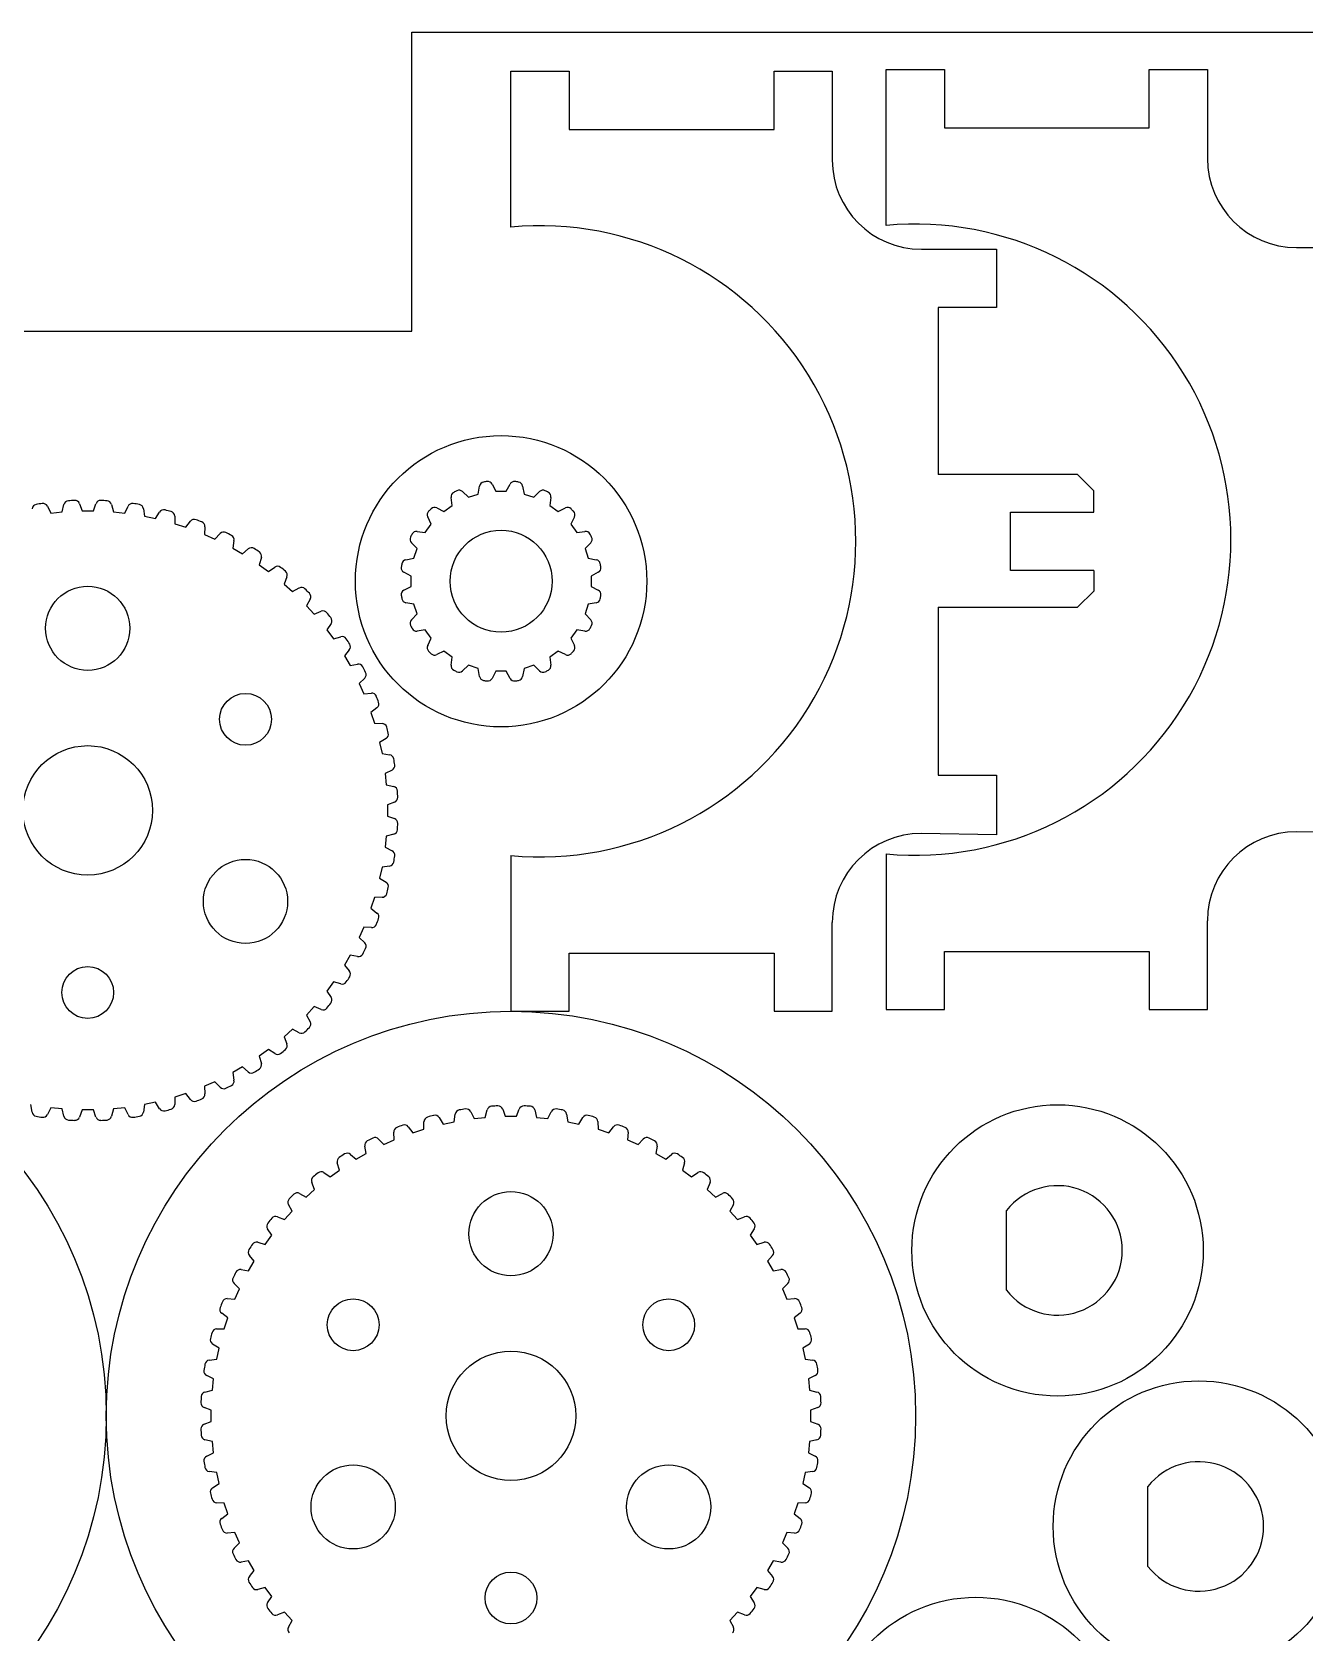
# Model space of a CAD drawing. Extents: x 0 to 420, y 0 to 595.
# Drawn here: x 197.6 to 276.2, y 157.4 to 256.3 of the extents above; entities that cross this region are included whole.
import ezdxf

# ---------------------------------------------------------------- set-up
doc = ezdxf.new("R2010")
doc.units = 0
doc.layers.add('FINAL', color=8, linetype='CONTINUOUS')

msp = doc.modelspace()

# ---------------------------------------------------------------- linework, layer by layer
at = {"layer": 'FINAL', "linetype": 'CONTINUOUS'}
for p, q in [((221.046, 237.845), (221.046, 256.335)), ((227.16, 244.277), (227.16, 253.913)), ((227.16, 253.913), (230.76, 253.913)), ((230.76, 253.913), (230.76, 250.313)), ((243.412, 253.913), (247.012, 253.913)), ((243.412, 250.313), (243.412, 253.913)), ((247.012, 253.913), (247.012, 248.412)), ((250.334, 244.381), (250.334, 254.017)), ((250.334, 254.017), (253.934, 254.017)), ((253.934, 254.017), (253.934, 250.417)), ((266.587, 250.417), (266.587, 254.017)), ((266.587, 254.017), (270.187, 254.017)), ((270.187, 254.017), (270.187, 248.516)), ((230.76, 250.313), (243.412, 250.313)), ((253.934, 250.417), (266.587, 250.417)), ((252.512, 242.912), (257.157, 242.912)), ((257.157, 242.912), (257.157, 239.312)), ((275.687, 243.016), (280.331, 243.016)), ((253.557, 239.312), (253.557, 228.989)), ((257.157, 239.312), (253.557, 239.312)), ((0, 237.845), (221.046, 237.845)), ((262.157, 228.989), (253.557, 228.989)), ((263.157, 227.989), (262.157, 228.989)), ((223.536, 227.081), (223.466, 227.576)), ((224.168, 227.933), (224.528, 227.586)), ((224.528, 227.586), (225.132, 227.782)), ((225.132, 227.782), (225.218, 228.275)), ((225.996, 228.398), (226.231, 227.956)), ((226.231, 227.956), (226.866, 227.956)), ((226.866, 227.956), (227.101, 228.398)), ((227.879, 228.275), (227.966, 227.782)), ((227.966, 227.782), (228.569, 227.586)), ((228.569, 227.586), (228.929, 227.933)), ((229.631, 227.576), (229.561, 227.081)), ((263.157, 226.66), (263.157, 227.989)), ((198.527, 227.029), (198.734, 226.605)), ((198.734, 226.605), (199.428, 226.678)), ((199.428, 226.678), (199.543, 227.136)), ((200.505, 227.186), (200.667, 226.743)), ((200.667, 226.743), (201.365, 226.743)), ((201.365, 226.743), (201.526, 227.186)), ((202.489, 227.136), (202.603, 226.678)), ((202.603, 226.678), (203.298, 226.605)), ((203.298, 226.605), (203.505, 227.029)), ((204.457, 226.878), (204.523, 226.412)), ((205.206, 226.266), (205.456, 226.666)), ((222.573, 226.927), (223.022, 226.707)), ((223.022, 226.707), (223.536, 227.081)), ((229.561, 227.081), (230.075, 226.707)), ((230.075, 226.707), (230.524, 226.927)), ((258.012, 226.66), (263.157, 226.66)), ((258.012, 223.06), (258.012, 226.66)), ((204.523, 226.412), (205.206, 226.266)), ((206.387, 226.417), (206.404, 225.945)), ((206.404, 225.945), (207.068, 225.73)), ((207.068, 225.73), (207.358, 226.101)), ((208.259, 225.755), (208.226, 225.285)), ((221.862, 225.406), (222.235, 225.92)), ((222.235, 225.92), (222.016, 226.37)), ((231.081, 226.37), (230.862, 225.92)), ((230.862, 225.92), (231.235, 225.406)), ((208.226, 225.285), (208.864, 225.001)), ((208.864, 225.001), (209.191, 225.34)), ((210.05, 224.902), (209.969, 224.438)), ((221.356, 224.415), (221.009, 224.774)), ((221.367, 225.476), (221.862, 225.406)), ((231.235, 225.406), (231.731, 225.476)), ((232.088, 224.774), (231.741, 224.415)), ((209.969, 224.438), (210.574, 224.089)), ((210.574, 224.089), (210.935, 224.392)), ((211.743, 223.867), (211.613, 223.414)), ((220.668, 223.724), (221.16, 223.811)), ((221.16, 223.811), (221.356, 224.415)), ((231.741, 224.415), (231.937, 223.811)), ((231.937, 223.811), (232.429, 223.724)), ((211.613, 223.414), (212.179, 223.003)), ((212.179, 223.003), (212.569, 223.267)), ((213.319, 222.66), (213.142, 222.223)), ((220.986, 222.711), (220.545, 222.946)), ((220.986, 222.076), (220.986, 222.711)), ((232.553, 222.946), (232.111, 222.711)), ((232.111, 222.711), (232.111, 222.076)), ((263.157, 223.06), (258.012, 223.06)), ((263.157, 223.06), (263.157, 221.789)), ((213.142, 222.223), (213.661, 221.755)), ((213.661, 221.755), (214.078, 221.977)), ((220.545, 221.842), (220.986, 222.076)), ((232.111, 222.076), (232.553, 221.842)), ((262.157, 220.789), (263.157, 221.789)), ((214.759, 221.295), (214.538, 220.878)), ((214.538, 220.878), (215.005, 220.359)), ((221.16, 220.977), (220.668, 221.064)), ((221.356, 220.373), (221.16, 220.977)), ((231.937, 220.977), (231.741, 220.373)), ((232.429, 221.064), (231.937, 220.977)), ((253.557, 220.789), (262.157, 220.789)), ((253.557, 220.789), (253.557, 210.413)), ((215.005, 220.359), (215.443, 220.536)), ((216.049, 219.787), (215.786, 219.396)), ((221.009, 220.013), (221.356, 220.373)), ((231.741, 220.373), (232.088, 220.013)), ((215.786, 219.396), (216.196, 218.831)), ((216.196, 218.831), (216.65, 218.961)), ((221.862, 219.381), (221.367, 219.311)), ((222.235, 218.867), (221.862, 219.381)), ((222.016, 218.418), (222.235, 218.867)), ((231.235, 219.381), (230.862, 218.867)), ((230.862, 218.867), (231.081, 218.418)), ((231.731, 219.311), (231.235, 219.381)), ((217.175, 218.152), (216.872, 217.791)), ((216.872, 217.791), (217.221, 217.186)), ((223.022, 218.08), (222.573, 217.861)), ((223.536, 217.707), (223.022, 218.08)), ((223.466, 217.212), (223.536, 217.707)), ((230.075, 218.08), (229.561, 217.707)), ((229.561, 217.707), (229.631, 217.212)), ((230.524, 217.861), (230.075, 218.08)), ((217.221, 217.186), (217.685, 217.268)), ((224.528, 217.201), (224.168, 216.854)), ((225.132, 217.005), (224.528, 217.201)), ((225.218, 216.513), (225.132, 217.005)), ((226.231, 216.831), (225.996, 216.39)), ((226.866, 216.831), (226.231, 216.831)), ((227.101, 216.39), (226.866, 216.831)), ((227.966, 217.005), (227.879, 216.513)), ((228.569, 217.201), (227.966, 217.005)), ((228.929, 216.854), (228.569, 217.201)), ((218.123, 216.408), (217.784, 216.081)), ((217.784, 216.081), (218.068, 215.443)), ((218.068, 215.443), (218.538, 215.476)), ((218.884, 214.576), (218.512, 214.285)), ((218.512, 214.285), (218.728, 213.621)), ((218.728, 213.621), (219.199, 213.605)), ((219.449, 212.673), (219.049, 212.423)), ((219.049, 212.423), (219.194, 211.74)), ((219.194, 211.74), (219.661, 211.674)), ((219.812, 210.722), (219.388, 210.515)), ((219.388, 210.515), (219.461, 209.821)), ((219.461, 209.821), (219.919, 209.707)), ((253.557, 210.413), (257.157, 210.413)), ((257.157, 210.413), (257.157, 206.713)), ((219.969, 208.744), (219.526, 208.582)), ((219.526, 208.582), (219.526, 207.884)), ((219.526, 207.884), (219.969, 207.723)), ((257.157, 206.713), (252.512, 206.813)), ((280.331, 206.817), (275.687, 206.917)), ((219.461, 206.646), (219.388, 205.951)), ((219.388, 205.951), (219.812, 205.744)), ((219.919, 206.76), (219.461, 206.646)), ((227.16, 205.443), (227.16, 195.817)), ((250.334, 205.548), (250.334, 195.921)), ((219.194, 204.726), (219.049, 204.043)), ((219.049, 204.043), (219.449, 203.793)), ((219.661, 204.792), (219.194, 204.726)), ((218.728, 202.845), (218.512, 202.181)), ((219.199, 202.862), (218.728, 202.845)), ((218.512, 202.181), (218.884, 201.891)), ((218.068, 201.023), (217.784, 200.385)), ((218.538, 200.991), (218.068, 201.023)), ((247.012, 195.817), (247.012, 201.313)), ((270.187, 195.921), (270.187, 201.417)), ((217.784, 200.385), (218.123, 200.058)), ((217.221, 199.28), (216.872, 198.676)), ((217.685, 199.199), (217.221, 199.28)), ((230.76, 199.417), (243.412, 199.417)), ((230.76, 195.817), (230.76, 199.417)), ((243.412, 199.417), (243.412, 195.817)), ((253.934, 199.521), (266.587, 199.521)), ((253.934, 195.921), (253.934, 199.521)), ((266.587, 199.521), (266.587, 195.921)), ((216.872, 198.676), (217.175, 198.314)), ((216.196, 197.636), (215.786, 197.071)), ((215.786, 197.071), (216.049, 196.68)), ((216.65, 197.506), (216.196, 197.636)), ((215.005, 196.107), (214.538, 195.588)), ((215.443, 195.93), (215.005, 196.107)), ((250.334, 195.921), (253.934, 195.921)), ((266.587, 195.921), (270.187, 195.921)), ((214.538, 195.588), (214.759, 195.172)), ((227.16, 195.817), (230.76, 195.817)), ((243.412, 195.817), (247.012, 195.817)), ((213.661, 194.711), (213.142, 194.244)), ((213.142, 194.244), (213.319, 193.807)), ((214.078, 194.49), (213.661, 194.711)), ((212.179, 193.463), (211.613, 193.053)), ((211.613, 193.053), (211.743, 192.6)), ((212.569, 193.2), (212.179, 193.463)), ((210.574, 192.377), (209.969, 192.028)), ((209.969, 192.028), (210.05, 191.564)), ((210.935, 192.074), (210.574, 192.377)), ((208.864, 191.465), (208.226, 191.181)), ((208.226, 191.181), (208.259, 190.711)), ((209.191, 191.126), (208.864, 191.465)), ((197.575, 189.588), (197.509, 190.055)), ((204.523, 190.055), (204.457, 189.588)), ((205.206, 190.2), (204.523, 190.055)), ((205.456, 189.8), (205.206, 190.2)), ((206.404, 190.521), (206.387, 190.05)), ((207.068, 190.737), (206.404, 190.521)), ((207.358, 190.365), (207.068, 190.737)), ((198.734, 189.861), (198.527, 189.437)), ((199.428, 189.788), (198.734, 189.861)), ((199.543, 189.33), (199.428, 189.788)), ((200.667, 189.723), (200.505, 189.28)), ((201.365, 189.723), (200.667, 189.723)), ((201.526, 189.28), (201.365, 189.723)), ((202.603, 189.788), (202.489, 189.33)), ((203.298, 189.861), (202.603, 189.788)), ((203.505, 189.437), (203.298, 189.861)), ((221.772, 188.529), (221.788, 189)), ((222.72, 189.25), (222.97, 188.85)), ((222.97, 188.85), (223.653, 188.995)), ((223.653, 188.995), (223.718, 189.462)), ((224.671, 189.613), (224.878, 189.189)), ((224.878, 189.189), (225.572, 189.262)), ((225.572, 189.262), (225.686, 189.719)), ((226.649, 189.77), (226.81, 189.327)), ((226.81, 189.327), (227.509, 189.327)), ((227.509, 189.327), (227.67, 189.77)), ((228.633, 189.719), (228.747, 189.262)), ((228.747, 189.262), (229.442, 189.189)), ((229.442, 189.189), (229.649, 189.613)), ((230.601, 189.462), (230.667, 188.995)), ((230.667, 188.995), (231.35, 188.85)), ((231.35, 188.85), (231.6, 189.25)), ((232.531, 189), (232.548, 188.529)), ((219.95, 187.869), (219.917, 188.339)), ((220.817, 188.684), (221.108, 188.313)), ((221.108, 188.313), (221.772, 188.529)), ((232.548, 188.529), (233.212, 188.313)), ((233.212, 188.313), (233.502, 188.684)), ((234.402, 188.339), (234.369, 187.869)), ((217.602, 186.672), (218.207, 187.022)), ((218.207, 187.022), (218.125, 187.486)), ((218.984, 187.924), (219.312, 187.585)), ((219.312, 187.585), (219.95, 187.869)), ((234.369, 187.869), (235.008, 187.585)), ((235.008, 187.585), (235.335, 187.924)), ((236.194, 187.486), (236.112, 187.022)), ((236.112, 187.022), (236.717, 186.672)), ((216.562, 185.997), (216.432, 186.45)), ((217.241, 186.975), (217.602, 186.672)), ((236.717, 186.672), (237.078, 186.975)), ((237.887, 186.45), (237.757, 185.997)), ((215.033, 184.806), (214.857, 185.243)), ((215.606, 185.85), (215.997, 185.586)), ((215.997, 185.586), (216.562, 185.997)), ((237.757, 185.997), (238.322, 185.586)), ((238.322, 185.586), (238.713, 185.85)), ((239.463, 185.243), (239.286, 184.806)), ((214.098, 184.56), (214.514, 184.339)), ((214.514, 184.339), (215.033, 184.806)), ((239.286, 184.806), (239.805, 184.339)), ((239.805, 184.339), (240.221, 184.56)), ((212.733, 183.119), (213.17, 182.943)), ((213.17, 182.943), (213.638, 183.462)), ((213.638, 183.462), (213.416, 183.878)), ((240.903, 183.878), (240.682, 183.462)), ((240.682, 183.462), (241.149, 182.943)), ((241.149, 182.943), (241.586, 183.119)), ((257.773, 178.576), (257.773, 183.507)), ((212.39, 181.979), (212.126, 182.37)), ((242.193, 182.37), (241.93, 181.979)), ((211.526, 181.544), (211.979, 181.414)), ((211.979, 181.414), (212.39, 181.979)), ((241.93, 181.979), (242.34, 181.414)), ((242.34, 181.414), (242.793, 181.544)), ((210.955, 179.769), (211.304, 180.374)), ((211.304, 180.374), (211.001, 180.735)), ((243.318, 180.735), (243.015, 180.374)), ((243.015, 180.374), (243.365, 179.769)), ((210.49, 179.851), (210.955, 179.769)), ((243.365, 179.769), (243.829, 179.851)), ((210.392, 178.664), (210.053, 178.992)), ((210.108, 178.026), (210.392, 178.664)), ((244.267, 178.992), (243.928, 178.664)), ((243.928, 178.664), (244.212, 178.026)), ((209.663, 176.869), (209.292, 177.159)), ((209.637, 178.059), (210.108, 178.026)), ((244.212, 178.026), (244.682, 178.059)), ((245.028, 177.159), (244.656, 176.869)), ((208.976, 176.188), (209.447, 176.204)), ((209.447, 176.204), (209.663, 176.869)), ((244.656, 176.869), (244.872, 176.204)), ((244.872, 176.204), (245.343, 176.188)), ((209.127, 175.007), (208.727, 175.257)), ((245.593, 175.257), (245.193, 175.007)), ((208.514, 174.258), (208.981, 174.324)), ((208.981, 174.324), (209.127, 175.007)), ((245.193, 175.007), (245.338, 174.324)), ((245.338, 174.324), (245.805, 174.258)), ((208.787, 173.099), (208.364, 173.305)), ((245.956, 173.305), (245.532, 173.099)), ((208.257, 172.29), (208.714, 172.404)), ((208.714, 172.404), (208.787, 173.099)), ((245.532, 173.099), (245.605, 172.404)), ((245.605, 172.404), (246.062, 172.29)), ((208.649, 171.166), (208.206, 171.327)), ((208.649, 170.467), (208.649, 171.166)), ((246.113, 171.327), (245.67, 171.166)), ((245.67, 171.166), (245.67, 170.467)), ((208.206, 170.306), (208.649, 170.467)), ((245.67, 170.467), (246.113, 170.306)), ((208.714, 169.229), (208.257, 169.343)), ((208.787, 168.534), (208.714, 169.229)), ((245.605, 169.229), (245.532, 168.534)), ((246.062, 169.343), (245.605, 169.229)), ((208.364, 168.328), (208.787, 168.534)), ((245.532, 168.534), (245.956, 168.328)), ((208.981, 167.31), (208.514, 167.375)), ((209.127, 166.627), (208.981, 167.31)), ((245.338, 167.31), (245.193, 166.627)), ((245.805, 167.375), (245.338, 167.31)), ((208.727, 166.377), (209.127, 166.627)), ((245.193, 166.627), (245.593, 166.377)), ((266.505, 161.516), (266.505, 166.446)), ((209.447, 165.429), (208.976, 165.445)), ((209.663, 164.764), (209.447, 165.429)), ((244.872, 165.429), (244.656, 164.764)), ((245.343, 165.445), (244.872, 165.429)), ((209.292, 164.474), (209.663, 164.764)), ((244.656, 164.764), (245.028, 164.474)), ((210.108, 163.607), (209.637, 163.574)), ((210.392, 162.969), (210.108, 163.607)), ((244.212, 163.607), (243.928, 162.969)), ((244.682, 163.574), (244.212, 163.607)), ((210.053, 162.641), (210.392, 162.969)), ((243.928, 162.969), (244.267, 162.641)), ((210.955, 161.864), (210.49, 161.782)), ((211.304, 161.259), (210.955, 161.864)), ((243.365, 161.864), (243.015, 161.259)), ((243.829, 161.782), (243.365, 161.864)), ((211.001, 160.898), (211.304, 161.259)), ((243.015, 161.259), (243.318, 160.898)), ((211.979, 160.219), (211.526, 160.089)), ((212.39, 159.654), (211.979, 160.219)), ((212.126, 159.263), (212.39, 159.654)), ((242.34, 160.219), (241.93, 159.654)), ((241.93, 159.654), (242.193, 159.263)), ((242.793, 160.089), (242.34, 160.219)), ((213.17, 158.69), (212.733, 158.514)), ((213.638, 158.171), (213.17, 158.69)), ((241.149, 158.69), (240.682, 158.171)), ((241.586, 158.514), (241.149, 158.69)), ((213.416, 157.755), (213.638, 158.171)), ((240.682, 158.171), (240.903, 157.755))]:
    msp.add_line(p, q, dxfattribs=at)
at = {"layer": 'FINAL'}
msp.add_line((221.046, 256.335), (313.277, 256.335), dxfattribs=at)
at = {"layer": 'FINAL', "linetype": 'CONTINUOUS'}
for centre, radius in [((226.549, 222.394), 9), ((226.549, 222.394), 3.15), ((201.016, 219.488), 2.6), ((210.763, 213.861), 1.6), ((201.016, 208.233), 4), ((210.763, 202.606), 2.6), ((201.016, 196.978), 1.6), ((177.16, 170.817), 25), ((227.16, 170.817), 25), ((260.923, 181.041), 9), ((227.16, 182.072), 2.6), ((217.412, 176.444), 1.6), ((236.907, 176.444), 1.6), ((227.16, 170.817), 4), ((269.655, 163.981), 9), ((217.412, 165.189), 2.6), ((236.907, 165.189), 2.6), ((227.16, 159.561), 1.6), ((255.877, 150.604), 9)]:
    msp.add_circle(centre, radius, dxfattribs=at)
for centre, radius, start, end in [((252.512, 248.412), 5.5, 180, 270), ((252.512, 248.412), 5.5, 180, 270), ((275.687, 248.516), 5.5, 180, 270), ((275.687, 248.516), 5.5, 180, 270), ((252.135, 224.964), 19.5, 264.70008, 95.29992), ((228.961, 224.86), 19.5, 264.70008, 95.29992), ((226.549, 222.394), 6.223, 97.9773, 100.0227), ((225.727, 228.255), 0.305, 28, 97.9773), ((227.37, 228.255), 0.305, 82.0227, 152), ((226.549, 222.394), 6.223, 79.9773, 82.0227), ((223.768, 227.618), 0.305, 118.0227, 188), ((226.549, 222.394), 6.223, 115.9773, 118.0227), ((223.956, 227.714), 0.305, 46, 115.9773), ((225.519, 228.222), 0.305, 100.0227, 170), ((227.579, 228.222), 0.305, 10, 79.9773), ((229.141, 227.714), 0.305, 64.0227, 134), ((226.549, 222.394), 6.223, 61.9773, 64.0227), ((229.329, 227.618), 0.305, 352, 61.9773), ((197.877, 226.836), 0.305, 99.57905, 172), ((201.016, 208.233), 19.171, 98.42095, 99.57905), ((198.253, 226.896), 0.305, 26, 98.42095), ((199.838, 227.062), 0.305, 93.57905, 166), ((201.016, 208.233), 19.171, 92.42095, 93.57905), ((200.219, 227.082), 0.305, 20, 92.42095), ((201.813, 227.082), 0.305, 87.57905, 160), ((201.016, 208.233), 19.171, 86.42095, 87.57905), ((202.194, 227.062), 0.305, 14, 86.42095), ((203.779, 226.896), 0.305, 81.57905, 154), ((201.016, 208.233), 19.171, 80.42095, 81.57905), ((204.155, 226.836), 0.305, 8, 80.42095), ((205.714, 226.505), 0.305, 75.57905, 148), ((201.016, 208.233), 19.171, 74.42095, 75.57905), ((206.083, 226.406), 0.305, 2, 74.42095), ((222.29, 226.503), 0.305, 136.0227, 206), ((226.549, 222.394), 6.223, 133.9773, 136.0227), ((222.439, 226.653), 0.305, 64, 133.9773), ((230.658, 226.653), 0.305, 46.0227, 116), ((226.549, 222.394), 6.223, 43.9773, 46.0227), ((230.807, 226.503), 0.305, 334, 43.9773), ((207.599, 225.913), 0.305, 69.57905, 142), ((201.016, 208.233), 19.171, 68.42095, 69.57905), ((207.955, 225.777), 0.305, 356, 68.42095), ((209.411, 225.128), 0.305, 63.57905, 136), ((201.016, 208.233), 19.171, 62.42095, 63.57905), ((209.75, 224.955), 0.305, 350, 62.42095), ((221.228, 224.986), 0.305, 154.0227, 224), ((226.549, 222.394), 6.223, 151.9773, 154.0227), ((221.324, 225.174), 0.305, 82, 151.9773), ((231.773, 225.174), 0.305, 28.0227, 98), ((226.549, 222.394), 6.223, 25.9773, 28.0227), ((231.869, 224.986), 0.305, 316, 25.9773), ((211.131, 224.158), 0.305, 57.57905, 130), ((201.016, 208.233), 19.171, 56.42095, 57.57905), ((211.45, 223.951), 0.305, 344, 56.42095), ((220.721, 223.424), 0.305, 100, 169.9773), ((232.376, 223.424), 0.305, 10.0227, 80), ((212.74, 223.014), 0.305, 51.57905, 124), ((201.016, 208.233), 19.171, 50.42095, 51.57905), ((213.036, 222.774), 0.305, 338, 50.42095), ((220.688, 223.215), 0.305, 172.0227, 242), ((226.549, 222.394), 6.223, 169.9773, 172.0227), ((232.41, 223.215), 0.305, 298, 7.9773), ((226.549, 222.394), 6.223, 7.9773, 10.0227), ((214.221, 221.707), 0.305, 45.57905, 118), ((201.016, 208.233), 19.171, 44.42095, 45.57905), ((214.49, 221.438), 0.305, 332, 44.42095), ((220.688, 221.572), 0.305, 118, 187.9773), ((232.41, 221.572), 0.305, 352.0227, 62), ((226.549, 222.394), 6.223, 187.9773, 190.0227), ((220.721, 221.364), 0.305, 190.0227, 260), ((232.376, 221.364), 0.305, 280, 349.9773), ((226.549, 222.394), 6.223, 349.9773, 352.0227), ((215.557, 220.253), 0.305, 39.57905, 112), ((201.016, 208.233), 19.171, 38.42095, 39.57905), ((215.797, 219.957), 0.305, 326, 38.42095), ((221.228, 219.801), 0.305, 136, 205.9773), ((226.549, 222.394), 6.223, 205.9773, 208.0227), ((226.549, 222.394), 6.223, 331.9773, 334.0227), ((231.869, 219.801), 0.305, 334.0227, 44), ((216.734, 218.668), 0.305, 33.57905, 106), ((201.016, 208.233), 19.171, 32.42095, 33.57905), ((221.324, 219.613), 0.305, 208.0227, 278), ((231.773, 219.613), 0.305, 262, 331.9773), ((216.941, 218.348), 0.305, 320, 32.42095), ((222.29, 218.284), 0.305, 154, 223.9773), ((226.549, 222.394), 6.223, 223.9773, 226.0227), ((222.439, 218.135), 0.305, 226.0227, 296), ((230.658, 218.135), 0.305, 244, 313.9773), ((226.549, 222.394), 6.223, 313.9773, 316.0227), ((230.807, 218.284), 0.305, 316.0227, 26), ((217.738, 216.967), 0.305, 27.57905, 100), ((201.016, 208.233), 19.171, 26.42095, 27.57905), ((217.911, 216.628), 0.305, 314, 26.42095), ((223.768, 217.169), 0.305, 172, 241.9773), ((226.549, 222.394), 6.223, 241.9773, 244.0227), ((223.956, 217.073), 0.305, 244.0227, 314), ((229.141, 217.073), 0.305, 226, 295.9773), ((226.549, 222.394), 6.223, 295.9773, 298.0227), ((229.329, 217.169), 0.305, 298.0227, 8), ((225.519, 216.566), 0.305, 190, 259.9773), ((226.549, 222.394), 6.223, 259.9773, 262.0227), ((225.727, 216.533), 0.305, 262.0227, 332), ((227.37, 216.533), 0.305, 208, 277.9773), ((226.549, 222.394), 6.223, 277.9773, 280.0227), ((227.579, 216.566), 0.305, 280.0227, 350), ((218.56, 215.172), 0.305, 21.57905, 94), ((201.016, 208.233), 19.171, 20.42095, 21.57905), ((218.696, 214.816), 0.305, 308, 20.42095), ((219.189, 213.3), 0.305, 15.57905, 88), ((219.287, 212.932), 0.305, 302, 14.42095), ((201.016, 208.233), 19.171, 14.42095, 15.57905), ((219.619, 211.373), 0.305, 9.57905, 82), ((219.678, 210.996), 0.305, 296, 8.42095), ((201.016, 208.233), 19.171, 8.42095, 9.57905), ((219.845, 209.411), 0.305, 3.57905, 76), ((219.865, 209.03), 0.305, 290, 2.42095), ((201.016, 208.233), 19.171, 2.42095, 3.57905), ((219.845, 207.055), 0.305, 284, 356.42095), ((219.865, 207.436), 0.305, 357.57905, 70), ((201.016, 208.233), 19.171, 356.42095, 357.57905), ((252.512, 201.313), 5.5, 90, 180), ((275.687, 201.417), 5.5, 90, 180), ((219.619, 205.094), 0.305, 278, 350.42095), ((219.678, 205.47), 0.305, 351.57905, 64), ((201.016, 208.233), 19.171, 350.42095, 351.57905), ((219.189, 203.166), 0.305, 272, 344.42095), ((219.287, 203.535), 0.305, 345.57905, 58), ((201.016, 208.233), 19.171, 344.42095, 345.57905), ((218.696, 201.651), 0.305, 339.57905, 52), ((218.56, 201.295), 0.305, 266, 338.42095), ((201.016, 208.233), 19.171, 338.42095, 339.57905), ((217.911, 199.839), 0.305, 333.57905, 46), ((217.738, 199.499), 0.305, 260, 332.42095), ((201.016, 208.233), 19.171, 332.42095, 333.57905), ((201.016, 208.233), 19.171, 326.42095, 327.57905), ((216.941, 198.118), 0.305, 327.57905, 40), ((216.734, 197.799), 0.305, 254, 326.42095), ((215.557, 196.213), 0.305, 248, 320.42095), ((201.016, 208.233), 19.171, 320.42095, 321.57905), ((215.797, 196.509), 0.305, 321.57905, 34), ((214.49, 195.028), 0.305, 315.57905, 28), ((214.221, 194.759), 0.305, 242, 314.42095), ((201.016, 208.233), 19.171, 314.42095, 315.57905), ((212.74, 193.452), 0.305, 236, 308.42095), ((201.016, 208.233), 19.171, 308.42095, 309.57905), ((213.036, 193.692), 0.305, 309.57905, 22), ((211.131, 192.308), 0.305, 230, 302.42095), ((201.016, 208.233), 19.171, 302.42095, 303.57905), ((211.45, 192.516), 0.305, 303.57905, 16), ((209.411, 191.338), 0.305, 224, 296.42095), ((201.016, 208.233), 19.171, 296.42095, 297.57905), ((209.75, 191.511), 0.305, 297.57905, 10), ((206.083, 190.06), 0.305, 285.57905, 358), ((207.599, 190.553), 0.305, 218, 290.42095), ((201.016, 208.233), 19.171, 290.42095, 291.57905), ((207.955, 190.69), 0.305, 291.57905, 4), ((227.16, 170.817), 19.171, 92.42095, 93.57905), ((226.363, 189.666), 0.305, 20, 92.42095), ((227.957, 189.666), 0.305, 87.57905, 160), ((227.16, 170.817), 19.171, 86.42095, 87.57905), ((197.877, 189.63), 0.305, 188, 260.42095), ((201.016, 208.233), 19.171, 260.42095, 261.57905), ((198.253, 189.571), 0.305, 261.57905, 334), ((199.838, 189.404), 0.305, 194, 266.42095), ((201.016, 208.233), 19.171, 266.42095, 267.57905), ((200.219, 189.384), 0.305, 267.57905, 340), ((201.813, 189.384), 0.305, 200, 272.42095), ((201.016, 208.233), 19.171, 272.42095, 273.57905), ((202.194, 189.404), 0.305, 273.57905, 346), ((203.779, 189.571), 0.305, 206, 278.42095), ((201.016, 208.233), 19.171, 278.42095, 279.57905), ((204.155, 189.63), 0.305, 279.57905, 352), ((205.714, 189.962), 0.305, 212, 284.42095), ((201.016, 208.233), 19.171, 284.42095, 285.57905), ((222.093, 188.989), 0.305, 105.57905, 178), ((227.16, 170.817), 19.171, 104.42095, 105.57905), ((222.461, 189.088), 0.305, 32, 104.42095), ((224.02, 189.419), 0.305, 99.57905, 172), ((227.16, 170.817), 19.171, 98.42095, 99.57905), ((224.397, 189.479), 0.305, 26, 98.42095), ((225.982, 189.646), 0.305, 93.57905, 166), ((228.337, 189.646), 0.305, 14, 86.42095), ((229.922, 189.479), 0.305, 81.57905, 154), ((227.16, 170.817), 19.171, 80.42095, 81.57905), ((230.299, 189.419), 0.305, 8, 80.42095), ((231.858, 189.088), 0.305, 75.57905, 148), ((227.16, 170.817), 19.171, 74.42095, 75.57905), ((232.226, 188.989), 0.305, 2, 74.42095), ((227.16, 170.817), 19.171, 116.42095, 117.57905), ((218.765, 187.712), 0.305, 44, 116.42095), ((220.221, 188.36), 0.305, 111.57905, 184), ((227.16, 170.817), 19.171, 110.42095, 111.57905), ((220.577, 188.497), 0.305, 38, 110.42095), ((233.742, 188.497), 0.305, 69.57905, 142), ((227.16, 170.817), 19.171, 68.42095, 69.57905), ((234.098, 188.36), 0.305, 356, 68.42095), ((235.554, 187.712), 0.305, 63.57905, 136), ((227.16, 170.817), 19.171, 62.42095, 63.57905), ((227.16, 170.817), 19.171, 122.42095, 123.57905), ((217.045, 186.742), 0.305, 50, 122.42095), ((218.425, 187.539), 0.305, 117.57905, 190), ((235.894, 187.539), 0.305, 350, 62.42095), ((237.274, 186.742), 0.305, 57.57905, 130), ((227.16, 170.817), 19.171, 56.42095, 57.57905), ((216.725, 186.534), 0.305, 123.57905, 196), ((237.594, 186.534), 0.305, 344, 56.42095), ((215.139, 185.357), 0.305, 129.57905, 202), ((227.16, 170.817), 19.171, 128.42095, 129.57905), ((215.436, 185.597), 0.305, 56, 128.42095), ((238.884, 185.597), 0.305, 51.57905, 124), ((227.16, 170.817), 19.171, 50.42095, 51.57905), ((239.18, 185.357), 0.305, 338, 50.42095), ((260.923, 181.041), 4, 218.04751, 141.95249), ((213.685, 184.021), 0.305, 135.57905, 208), ((227.16, 170.817), 19.171, 134.42095, 135.57905), ((213.955, 184.291), 0.305, 62, 134.42095), ((240.364, 184.291), 0.305, 45.57905, 118), ((227.16, 170.817), 19.171, 44.42095, 45.57905), ((240.634, 184.021), 0.305, 332, 44.42095), ((212.619, 182.837), 0.305, 68, 140.42095), ((241.7, 182.837), 0.305, 39.57905, 112), ((212.379, 182.541), 0.305, 141.57905, 214), ((227.16, 170.817), 19.171, 140.42095, 141.57905), ((227.16, 170.817), 19.171, 38.42095, 39.57905), ((241.94, 182.541), 0.305, 326, 38.42095), ((211.234, 180.931), 0.305, 147.57905, 220), ((227.16, 170.817), 19.171, 146.42095, 147.57905), ((211.442, 181.251), 0.305, 74, 146.42095), ((242.877, 181.251), 0.305, 33.57905, 106), ((227.16, 170.817), 19.171, 32.42095, 33.57905), ((243.085, 180.931), 0.305, 320, 32.42095), ((210.264, 179.211), 0.305, 153.57905, 226), ((227.16, 170.817), 19.171, 152.42095, 153.57905), ((210.438, 179.551), 0.305, 80, 152.42095), ((243.882, 179.551), 0.305, 27.57905, 100), ((227.16, 170.817), 19.171, 26.42095, 27.57905), ((244.055, 179.211), 0.305, 314, 26.42095), ((209.479, 177.399), 0.305, 159.57905, 232), ((227.16, 170.817), 19.171, 158.42095, 159.57905), ((209.616, 177.755), 0.305, 86, 158.42095), ((244.703, 177.755), 0.305, 21.57905, 94), ((227.16, 170.817), 19.171, 20.42095, 21.57905), ((244.84, 177.399), 0.305, 308, 20.42095), ((208.987, 175.883), 0.305, 92, 164.42095), ((245.332, 175.883), 0.305, 15.57905, 88), ((208.888, 175.515), 0.305, 165.57905, 238), ((227.16, 170.817), 19.171, 164.42095, 165.57905), ((245.431, 175.515), 0.305, 302, 14.42095), ((227.16, 170.817), 19.171, 14.42095, 15.57905), ((208.557, 173.956), 0.305, 98, 170.42095), ((245.762, 173.956), 0.305, 9.57905, 82), ((208.497, 173.579), 0.305, 171.57905, 244), ((227.16, 170.817), 19.171, 170.42095, 171.57905), ((245.822, 173.579), 0.305, 296, 8.42095), ((227.16, 170.817), 19.171, 8.42095, 9.57905), ((208.331, 171.994), 0.305, 104, 176.42095), ((245.989, 171.994), 0.305, 3.57905, 76), ((227.16, 170.817), 19.171, 176.42095, 177.57905), ((208.311, 171.614), 0.305, 177.57905, 250), ((246.009, 171.614), 0.305, 290, 2.42095), ((227.16, 170.817), 19.171, 2.42095, 3.57905), ((208.311, 170.02), 0.305, 110, 182.42095), ((246.009, 170.02), 0.305, 357.57905, 70), ((227.16, 170.817), 19.171, 182.42095, 183.57905), ((208.331, 169.639), 0.305, 183.57905, 256), ((245.989, 169.639), 0.305, 284, 356.42095), ((227.16, 170.817), 19.171, 356.42095, 357.57905), ((208.497, 168.054), 0.305, 116, 188.42095), ((245.822, 168.054), 0.305, 351.57905, 64), ((227.16, 170.817), 19.171, 188.42095, 189.57905), ((208.557, 167.677), 0.305, 189.57905, 262), ((245.762, 167.677), 0.305, 278, 350.42095), ((227.16, 170.817), 19.171, 350.42095, 351.57905), ((269.655, 163.981), 4, 218.04751, 141.95249), ((208.888, 166.118), 0.305, 122, 194.42095), ((245.431, 166.118), 0.305, 345.57905, 58), ((227.16, 170.817), 19.171, 194.42095, 195.57905), ((208.987, 165.75), 0.305, 195.57905, 268), ((245.332, 165.75), 0.305, 272, 344.42095), ((227.16, 170.817), 19.171, 344.42095, 345.57905), ((209.479, 164.234), 0.305, 128, 200.42095), ((244.84, 164.234), 0.305, 339.57905, 52), ((227.16, 170.817), 19.171, 200.42095, 201.57905), ((209.616, 163.878), 0.305, 201.57905, 274), ((244.703, 163.878), 0.305, 266, 338.42095), ((227.16, 170.817), 19.171, 338.42095, 339.57905), ((210.264, 162.422), 0.305, 134, 206.42095), ((227.16, 170.817), 19.171, 206.42095, 207.57905), ((227.16, 170.817), 19.171, 332.42095, 333.57905), ((244.055, 162.422), 0.305, 333.57905, 46), ((210.438, 162.082), 0.305, 207.57905, 280), ((243.882, 162.082), 0.305, 260, 332.42095), ((211.234, 160.702), 0.305, 140, 212.42095), ((227.16, 170.817), 19.171, 212.42095, 213.57905), ((227.16, 170.817), 19.171, 326.42095, 327.57905), ((243.085, 160.702), 0.305, 327.57905, 40), ((211.442, 160.382), 0.305, 213.57905, 286), ((242.877, 160.382), 0.305, 254, 326.42095), ((212.379, 159.093), 0.305, 146, 218.42095), ((227.16, 170.817), 19.171, 218.42095, 219.57905), ((212.619, 158.796), 0.305, 219.57905, 292), ((241.7, 158.796), 0.305, 248, 320.42095), ((227.16, 170.817), 19.171, 320.42095, 321.57905), ((241.94, 159.093), 0.305, 321.57905, 34), ((213.685, 157.612), 0.305, 152, 224.42095), ((240.634, 157.612), 0.305, 315.57905, 28)]:
    msp.add_arc(centre, radius, start, end, dxfattribs=at)

doc.saveas('drawing.dxf')
